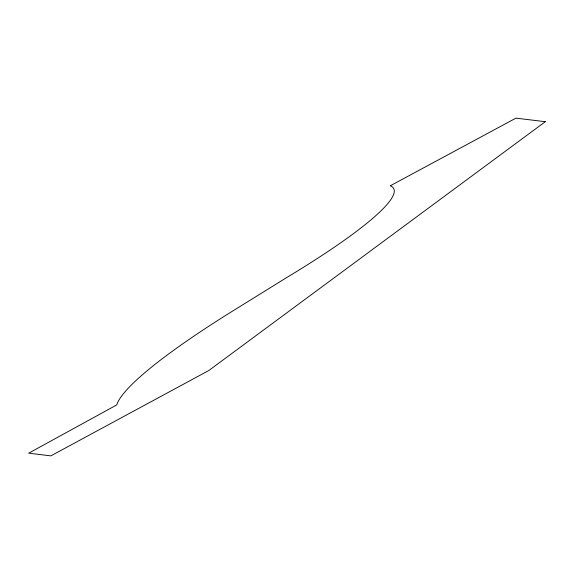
<?xml version="1.0" encoding="UTF-8"?>
<svg xmlns="http://www.w3.org/2000/svg" width="574" height="574" viewBox="0 0 574 574"><rect width="100%" height="100%" fill="white"/><g stroke="black" fill="none" stroke-linecap="round" stroke-linejoin="round"><path stroke-width="0.86" d="M545.3 121.695L208.807 370.524L50.856 455.864L28.7 453.18L116.723 404.928A329.548 44.722 -26.8 0 1 226.744 314.731L286.089 277.938A261.5 35.488 -26.8 0 0 390.306 185.775L515.94 118.136L545.3 121.695"/></g></svg>
